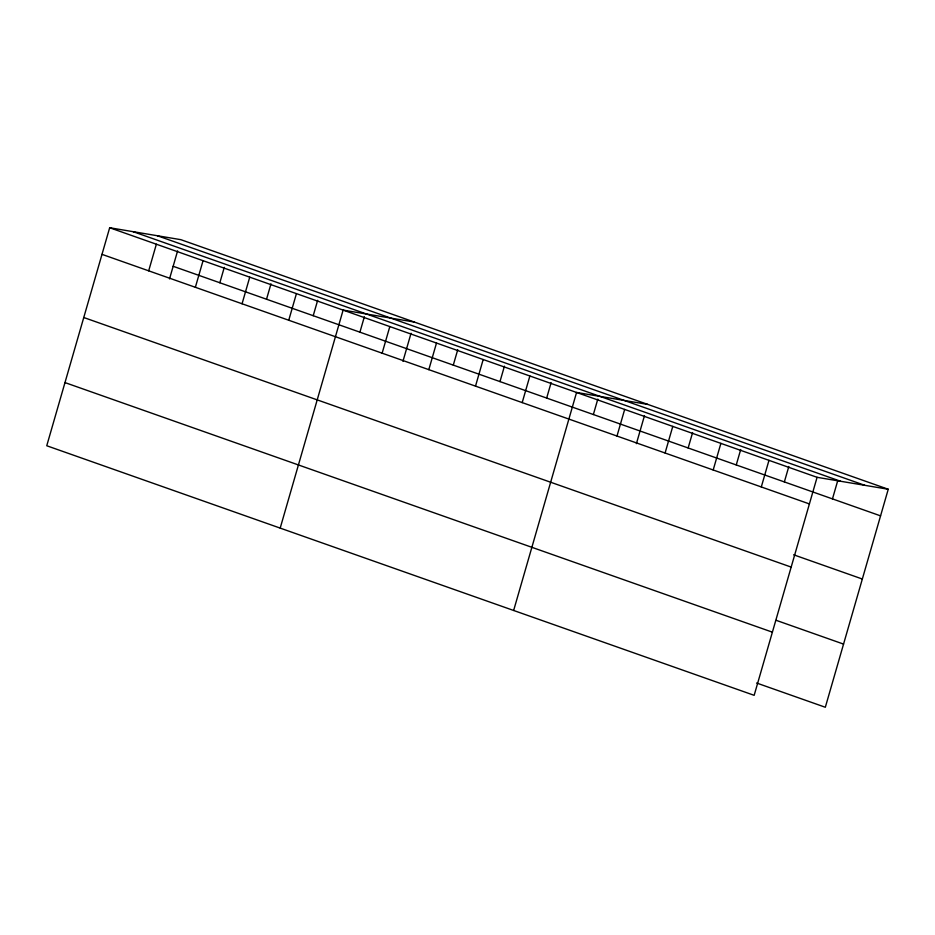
<?xml version="1.0" encoding="UTF-8"?>
<svg xmlns="http://www.w3.org/2000/svg" width="935" height="935" viewBox="0 0 935 935"><rect width="100%" height="100%" fill="white"/><g stroke="black" fill="none" stroke-linecap="round" stroke-linejoin="round"><path stroke-width="1.4" d="M888.25 489.25L180.841 239.676L109.675 227.743L46.75 445.75L754.159 695.324L817.085 477.317L888.25 489.25L825.324 707.257L756.602 683.017M148.688 270.823L156.367 244.21M169.515 278.922L177.603 250.884M195.368 287.29L203.059 260.678M219.842 282.767L224.295 267.352M242.06 303.77L249.738 277.157M266.533 299.235L270.986 283.831M288.751 320.238L296.43 293.625M313.225 315.703L317.666 300.299M280.196 528.111L343.122 310.093L414.287 322.037M359.917 332.182L364.358 316.766M382.134 353.185L389.813 326.572M402.962 361.284L411.049 333.246M428.814 369.652L436.505 343.04M453.288 365.117L457.741 349.713M475.506 386.132L483.185 359.519M499.98 381.597L504.433 366.181M522.197 402.599L529.876 375.987M546.671 398.065L551.112 382.66M513.642 610.473L576.568 392.455L647.733 404.399M593.363 414.532L597.804 399.128M616.995 436.037L624.673 409.425M636.408 443.646L644.495 415.596M665.089 453.007L672.779 426.395M688.148 447.982L692.601 432.566M713.195 469.978L720.885 443.365M736.254 464.952L740.707 449.536M761.3 486.948L768.979 460.336M784.36 481.922L788.813 466.518M832.466 498.893L837.725 480.683M157.349 235.737L864.77 485.312M133.156 231.681L840.577 481.256M109.675 227.743L817.085 477.317M173.15 266.288L880.571 515.863M101.997 254.355L809.406 503.93M793.616 554.782L862.339 579.022M83.764 317.514L791.174 567.089M776.214 620.337L843.557 644.098M64.983 382.59L772.392 632.165"/></g></svg>
